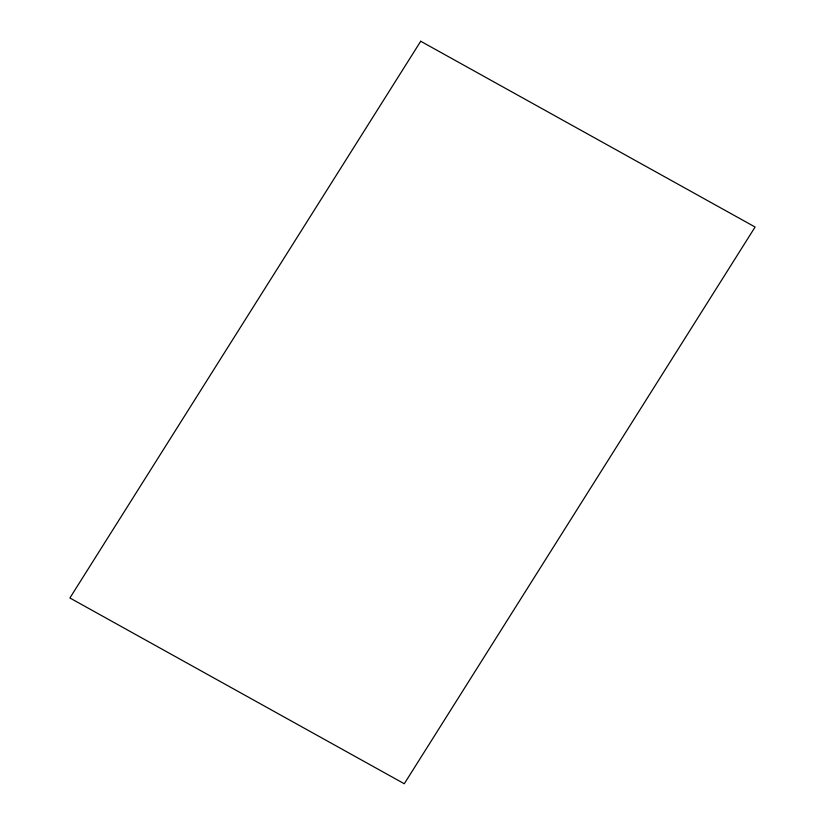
<?xml version="1.0" encoding="UTF-8"?>
<svg xmlns="http://www.w3.org/2000/svg" width="825" height="825" viewBox="0 0 825 825"><rect width="100%" height="100%" fill="white"/><g stroke="black" fill="none" stroke-linecap="round" stroke-linejoin="round"><path stroke-width="1.24" d="M420.719 41.25L69.898 597.981L404.281 783.75L755.102 227.019L420.719 41.25"/></g></svg>
